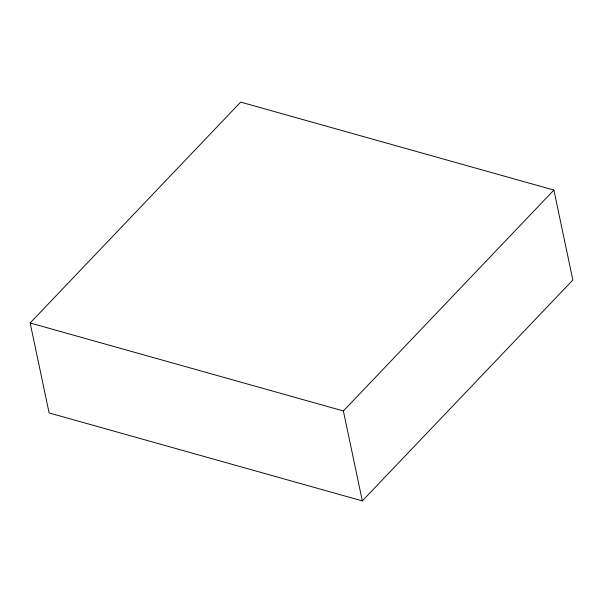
<?xml version="1.0" encoding="UTF-8"?>
<svg xmlns="http://www.w3.org/2000/svg" width="603" height="603" viewBox="0 0 603 603"><rect width="100%" height="100%" fill="white"/><g stroke="black" fill="none" stroke-linecap="round" stroke-linejoin="round"><path stroke-width="0.9" d="M30.15 322.982L240.672 102.095L553.893 190.073L572.85 280.018L362.328 500.905L49.107 412.927L30.15 322.982L343.378 410.96L553.893 190.073M343.378 410.96L362.328 500.905"/></g></svg>
